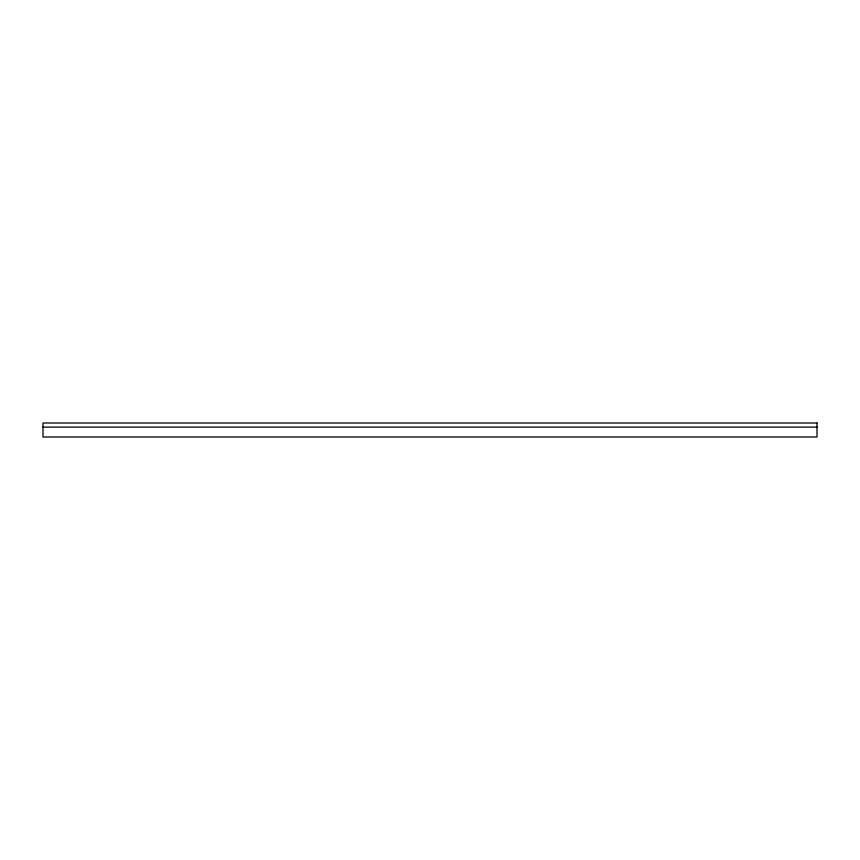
<?xml version="1.0" encoding="UTF-8"?>
<svg xmlns="http://www.w3.org/2000/svg" width="860" height="860" viewBox="0 0 860 860"><rect width="100%" height="100%" fill="white"/><g stroke="black" fill="none" stroke-linecap="round" stroke-linejoin="round"><path stroke-width="1.29" d="M43 427.119L817 427.119M817 423.002L43 423.002L43 436.998L817 436.998L817 423.002"/></g></svg>
